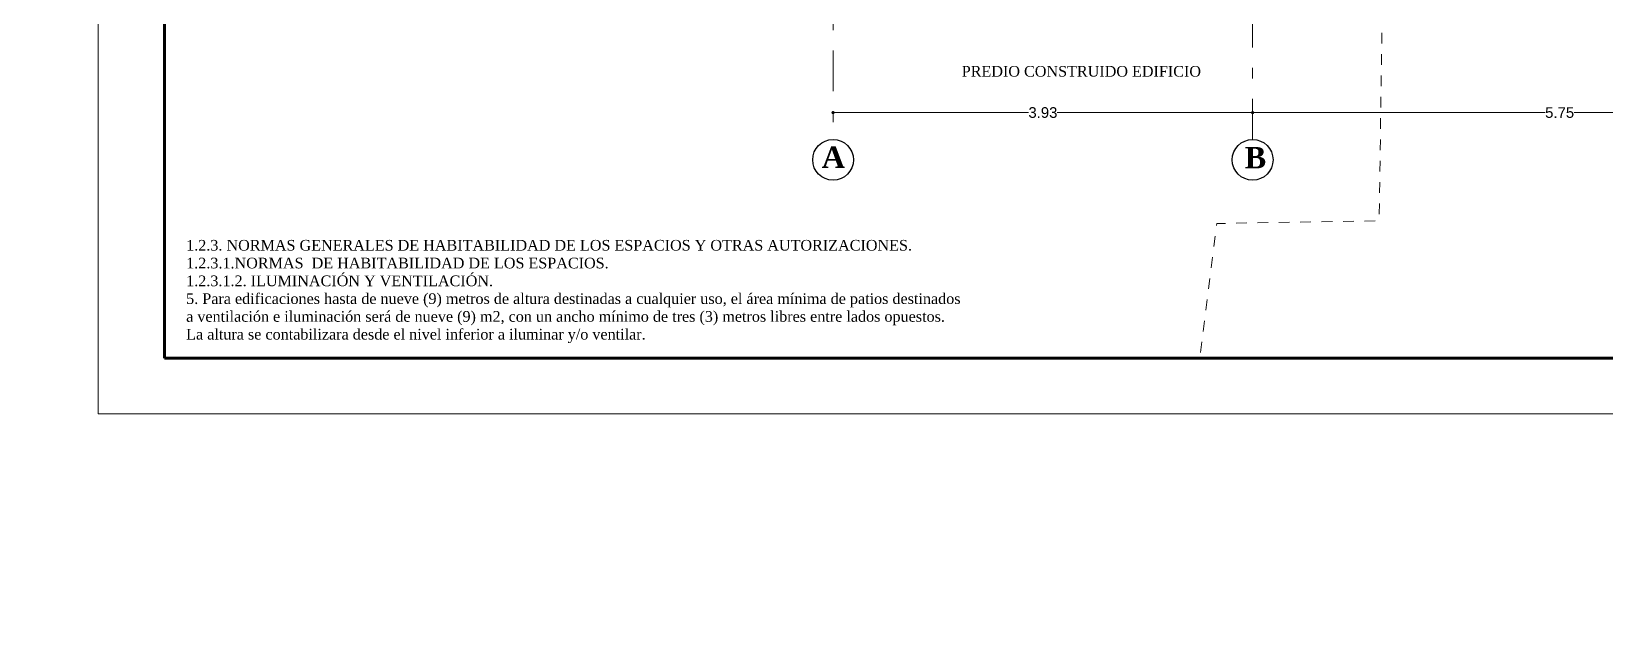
# Model space of a CAD drawing. Header units: inches. Extents: x 2908 to 3459, y -3172 to -55.
# Drawn here: x 3272.09 to 3286.83, y -149.81 to -144.34 of the extents above; entities that cross this region are included whole.
import ezdxf

# ---------------------------------------------------------------- set-up
doc = ezdxf.new("R2010")
doc.units = ezdxf.units.IN
doc.header["$MEASUREMENT"] = 0
doc.linetypes.add('ACAD_ISO03W100', pattern=[30, 12, -18])
doc.linetypes.add('DASHDOT', pattern=[25.4, 12.7, -6.35, 0, -6.35])
for name, color, linetype, lineweight in [('Capa2', 1, 'Continuous', 25), ('COTA', 1, 'Continuous', 9), ('E-EJES', 1, 'DASHDOT', 5), ('LINEAS DE PROYECCIÒN', 74, 'ACAD_ISO03W100', 18), ('Márgen', 7, 'Continuous', 80)]:
    doc.layers.add(name, color=color, linetype=linetype, lineweight=lineweight)
doc.layers.add('TEXTO', color=4, linetype='Continuous')
doc.styles.add('Arial new', font='arial.ttf')
doc.styles.add('CONSTRUCTORA', font='times.ttf', dxfattribs={"height": 0.3})
doc.dimstyles.new('GUS', dxfattribs={"dimtxt": 0.1, "dimasz": 0.03, "dimexe": 0.05, "dimexo": 0.05, "dimgap": 0.005, "dimtad": 0, "dimzin": 1, "dimdsep": 46, "dimtxsty": 'Arial new', "dimblk": 'DOT', "dimcen": 0.01, "dimse1": 1, "dimse2": 1, "dimclrd": 1, "dimclre": 252, "dimclrt": 1, "dimaunit": 1, "dimadec": 0, "dimazin": 2, "dimtfac": 1, "dimtmove": 0, "dimatfit": 2, "dimldrblk": 'ARCHTICK', "dimfxl": 1, "dimlwd": -1, "dimlwe": -1, "dimarcsym": 1})

# ---------------------------------------------------------------- blocks, each defined once
blk = doc.blocks.new('_Dot')
at = {"color": 0, "linetype": 'ByBlock', "lineweight": -2}
blk.add_line((-0.5, 0), (-1, 0), dxfattribs=at)
at = {"color": 0, "linetype": 'ByBlock', "const_width": 0.5}
blk.add_lwpolyline([(-0.25, 0, 1), (0.25, 0, 1)], format="xyb", close=True, dxfattribs=at)
blk = doc.blocks.new('*D4816')
at = {"layer": 'COTA', "color": 1, "linetype": 'Continuous', "transparency": 16777216}
for p, q in [((3279.623, -145.104), (3281.423, -145.104)), ((3283.492, -145.104), (3281.693, -145.104))]:
    blk.add_line(p, q, dxfattribs=at)
at = {"layer": 'Defpoints', "color": 0, "transparency": 16777216}
for p in [(3283.522, -144.887), (3283.522, -145.104), (3279.593, -145.355)]:
    blk.add_point(p, dxfattribs=at)
at = {"layer": 'COTA', "color": 1, "transparency": 16777216, "xscale": 0.03, "yscale": 0.03, "zscale": 0.03, "rotation": 180}
blk.add_blockref('_Dot', (3279.593, -145.104), dxfattribs=at)
at = {"layer": 'COTA', "color": 1, "transparency": 16777216, "xscale": 0.03, "yscale": 0.03, "zscale": 0.03}
blk.add_blockref('_Dot', (3283.522, -145.104), dxfattribs=at)
at = {"layer": 'COTA', "color": 1, "transparency": 16777216, "insert": (3281.558, -145.104), "char_height": 0.1, "attachment_point": 5, "style": 'Arial new'}
blk.add_mtext('3.93', dxfattribs=at)
blk = doc.blocks.new('_ArchTick')
at = {"color": 0, "linetype": 'ByBlock', "const_width": 0.15}
blk.add_lwpolyline([(-0.5, -0.5), (0.5, 0.5)], dxfattribs=at)
blk = doc.blocks.new('*D4817')
at = {"layer": 'COTA', "color": 1, "linetype": 'Continuous', "transparency": 16777216}
for p, q in [((3283.552, -145.104), (3286.262, -145.104)), ((3289.243, -145.104), (3286.533, -145.104))]:
    blk.add_line(p, q, dxfattribs=at)
at = {"layer": 'Defpoints', "color": 0, "transparency": 16777216}
for p in [(3283.522, -144.887), (3289.273, -144.887), (3289.273, -145.104)]:
    blk.add_point(p, dxfattribs=at)
at = {"layer": 'COTA', "color": 1, "transparency": 16777216, "xscale": 0.03, "yscale": 0.03, "zscale": 0.03, "rotation": 180}
blk.add_blockref('_Dot', (3283.522, -145.104), dxfattribs=at)
at = {"layer": 'COTA', "color": 1, "transparency": 16777216, "xscale": 0.03, "yscale": 0.03, "zscale": 0.03}
blk.add_blockref('_Dot', (3289.273, -145.104), dxfattribs=at)
at = {"layer": 'COTA', "color": 1, "transparency": 16777216, "insert": (3286.397, -145.104), "char_height": 0.1, "attachment_point": 5, "style": 'Arial new'}
blk.add_mtext('5.75', dxfattribs=at)

msp = doc.modelspace()

# ---------------------------------------------------------------- linework, layer by layer
at = {"layer": 'Capa2'}
for centre in [(3279.593, -145.547), (3283.522, -145.547)]:
    msp.add_circle(centre, 0.191, dxfattribs=at)
at = {"layer": 'COTA'}
msp.add_lwpolyline([(3272.711, -147.926), (3272.711, -122.926), (3307.711, -122.926), (3307.711, -147.926), (3272.711, -147.926)], close=True, dxfattribs=at)
at = {"layer": 'E-EJES', "ltscale": 0.03}
for p, q in [((3283.522, -145.355), (3283.522, -127.933)), ((3279.593, -143.66), (3279.593, -145.355))]:
    msp.add_line(p, q, dxfattribs=at)
at = {"layer": 'LINEAS DE PROYECCIÒN', "ltscale": 0.003, "flags": 128}
msp.add_lwpolyline([(3284.741, -143.757), (3284.707, -146.118), (3283.187, -146.143), (3283.028, -147.406)], dxfattribs=at)
at = {"layer": 'Márgen'}
for p in [(3273.332, -124.003), (3306.806, -147.406)]:
    msp.add_line(p, (3273.332, -147.406), dxfattribs=at)

# ---------------------------------------------------------------- texts
at = {"layer": 'TEXTO', "attachment_point": 1, "style": 'CONSTRUCTORA'}
for s, insert, char_height, width, rotation in [('{\\fBatang|b0|i0|c0|p18;PREDIO CONSTRUIDO EDIFICIO}', (3280.798, -144.667), 0.1, 2.59471, 359.9944), ('{\\fTimes New Roman|b1|i0|c0|p18;\\T1.1;A}', (3279.487, -145.422), 0.2, 4.72552, 359.9982), ('{\\fTimes New Roman|b1|i0|c0|p18;\\T1.1;B  }', (3283.447, -145.426), 0.2, 4.72552, 359.9982)]:
    msp.add_mtext(s, dxfattribs=dict(at, insert=insert, char_height=char_height, width=width, rotation=rotation))
at = {"layer": 'TEXTO', "insert": (3273.535, -146.297), "char_height": 0.085, "attachment_point": 1, "style": 'CONSTRUCTORA'}
msp.add_mtext_dynamic_manual_height_columns('\\A1;{\\H1.1765x;1.2.3. NORMAS GENERALES DE HABITABILIDAD DE LOS ESPACIOS Y OTRAS AUTORIZACIONES.\\P1.2.3.1.NORMAS  DE HABITABILIDAD DE LOS ESPACIOS.\\P1.2.3.1.2. ILUMINACIÓN Y VENTILACIÓN.\\P5. Para edificaciones hasta de nueve (9) metros de altura destinadas a cualquier uso, el área mínima de patios destinados\\Pa ventilación e iluminación será de nueve (9) m2, con un ancho mínimo de tres (3) metros libres entre lados opuestos.\\PLa altura se contabilizara desde el nivel inferior a iluminar y/o ventilar. }', width=14.39407, gutter_width=1.25, heights=[0], dxfattribs=at)

# ---------------------------------------------------------------- dimensions: what is measured, and where the dimension line sits
at = {"layer": 'COTA'}
for base, p1, p2, picture, middle in [((3283.522, -145.104), (3279.593, -145.355), (3283.522, -144.887), '*D4816', (3281.558, -145.104)), ((3289.273, -145.104), (3283.522, -144.887), (3289.273, -144.887), '*D4817', (3286.397, -145.104))]:
    dim = msp.add_linear_dim(base=base, p1=p1, p2=p2, dimstyle='GUS', dxfattribs=at)
    dim.commit()
    dim.dimension.update_dxf_attribs({"geometry": picture, "text_midpoint": middle})

doc.saveas('drawing.dxf')
